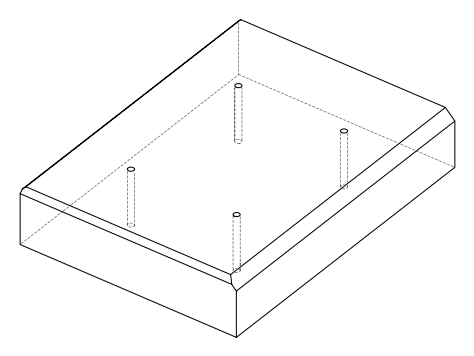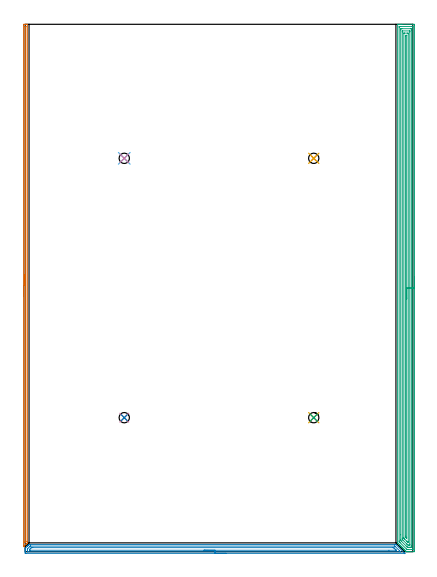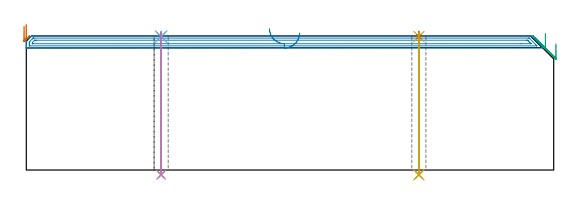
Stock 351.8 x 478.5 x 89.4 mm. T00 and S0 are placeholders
(PLAN: 11 operations, 2 tool changes, 40.8 min)
(1 AREA_MILL | FG_CHAMFER_SURFACE | UGT0205_001 | 7.71 min | 2919 mm3)
(2 AREA_MILL_1 | FG_CHAMFER_SURFACE_1 | UGT0205_001 | 8.38 min | 11139 mm3)
(3 AREA_MILL_2 | FG_CHAMFER_SURFACE_2 | UGT0205_001 | 23.11 min | 55661 mm3)
(4 SPOT_DRILL | STEP1HOLE | NXT0321_9005460120000 | 0.03 min | 22 mm3)
(5 SPOT_DRILL_1 | STEP1HOLE_1 | NXT0321_9005460120000 | 0.03 min | 2 mm3)
(6 SPOT_DRILL_2 | STEP1HOLE_2 | NXT0321_9005460120000 | 0.03 min | 7 mm3)
(7 SPOT_DRILL_3 | STEP1HOLE_3 | NXT0321_9005460120000 | 0.03 min | 1 mm3)
(8 DRILL_THROUGH_HOLE_INTO_CENTER | STEP1HOLE | NXT0301_065 | 0.38 min | 6160 mm3)
(9 DRILL_THROUGH_HOLE_INTO_CENTER_1 | STEP1HOLE_1 | NXT0301_065 | 0.38 min | 6154 mm3)
(10 DRILL_THROUGH_HOLE_INTO_CENTER_2 | STEP1HOLE_2 | NXT0301_065 | 0.38 min | 6162 mm3)
(11 DRILL_THROUGH_HOLE_INTO_CENTER_3 | STEP1HOLE_3 | NXT0301_065 | 0.38 min | 6148 mm3)
(TOOL UGT0205_001 | Chamfer Mill 20 x 3 x 45 deg. | D20 FL50 Z2)
(TOOL NXT0321_9005460120000 | NC Spot Drill, 142deg, 12mm, Carbide, Uncoated | D12 PA142 FL30 Z2)
(TOOL NXT0301_065 | Carbide Drill 9.4mm [860.1-0940-075A1-MM 2214] | D9.4 PA140 FL98 Z2)
(OP 1 AREA_MILL)
G17 G21 G94 G90
T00 M6
G54
G17 G0 G90 X-1.5 Y231.5 S1061 M3
G43 Z99.4 H0
Z95.9
G94 G1 Y231.538 Z95.028 F250.
Y231.652 Z94.163
Y231.841 Z93.312
Y232.103 Z92.48
Y232.437 Z91.674
Y232.84 Z90.9
Y233.308 Z90.164
Y233.84 Z89.472
Y234.429 Z88.829
Y235.072 Z88.24
Y235.764 Z87.708
Y236.5 Z87.24
Y237.274 Z86.837
Y238.08 Z86.503
Y238.912 Z86.241
Y239.764 Z86.052
Y240.628 Z85.938
Y241.5 Z85.9
X-1.499 Y477.877 Z85.901
X-1.495 Y478.309
X-1.491 Y478.49 Z85.904
X-1.07 Y478.5 Z86.324
X-0.536 Z86.861
X-0.19 Z87.206
X0.344 Z87.74
X0.69 Z88.085
X1.382 Z88.782
X1.662 Z89.061
X2.004 Y478.499 Z89.394
X2. Y478.324 Z89.4
Y8.697
X1.997 Y7.993 Z89.389
X1.806 Y7.805 Z89.205
X0.911 Y6.91 Z88.309
X-0.43 Y5.569 Z86.969
X-0.876 Y5.123 Z86.522
X-1.324 Y4.676 Z86.075
X-1.493 Y4.519 Z85.906
X-1.5 Y4.686 Z85.9
Y241.5
X-0.086 Z87.314
Y476.09
X-0.084 Y476.431 Z87.316
X-0.081 Y476.473 Z87.319
X-0.079 Y476.487 Z87.321
X-0.071 Y476.49 Z87.329
X-0.019 Y476.496 Z87.381
X0.048 Y476.499 Z87.448
X0.287 Y476.5 Z87.687
X0.497 Y476.498 Z87.897
X0.529 Y476.496 Z87.929
X0.563 Y476.49 Z87.963
X0.579 Y476.484 Z87.979
X0.58 Y476.458 Z87.98
X0.585 Y476.197 Z87.985
Y9.51
X0.581 Y9.157 Z87.981
X0.579 Y9.07 Z87.979
X0.572 Y9.033 Z87.972
X0.547 Y9.005 Z87.947
X0.469 Y8.922 Z87.869
X0.248 Y8.697 Z87.648
X0.118 Y8.568 Z87.518
X0.026 Y8.478 Z87.426
X-0.064 Y8.394 Z87.336
X-0.076 Y8.384 Z87.324
X-0.079 Y8.435 Z87.321
X-0.084 Y8.59 Z87.316
X-0.085 Y8.697 Z87.315
X-0.086 Y9.248 Z87.314
Y241.5
Y242.372 Z87.352
Y243.236 Z87.466
Y244.088 Z87.655
Y244.92 Z87.917
Y245.726 Z88.251
Y246.5 Z88.654
Y247.236 Z89.123
Y247.928 Z89.654
Y248.571 Z90.243
Y249.16 Z90.886
Y249.692 Z91.578
Y250.16 Z92.314
Y250.563 Z93.088
Y250.897 Z93.894
Y251.159 Z94.726
Y251.348 Z95.578
Y251.462 Z96.443
Y251.5 Z97.314
G0 Z99.4
M5
M2
(OP 2 AREA_MILL_1)
G17 G21 G94 G90
T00 M6
G54
G17 G0 G90 X182.2 Y-1.5 S1061 M3
G43 Z99.4 H0
Z91.4
G94 G1 X182.162 Z90.528 F250.
X182.048 Z89.664
X181.859 Z88.812
X181.597 Z87.98
X181.263 Z87.174
X180.86 Z86.4
X180.392 Z85.664
X179.861 Z84.972
X179.271 Z84.329
X178.628 Z83.74
X177.936 Z83.209
X177.2 Z82.74
X176.426 Z82.337
X175.62 Z82.003
X174.788 Z81.741
X173.937 Z81.552
X173.072 Z81.438
X172.2 Z81.4
X0.622
X0.153 Y-1.495 Z81.402
X0.009 Y-1.491 Z81.405
X0. Y-1.031 Z81.865
Y-0.762 Z82.133
Y-0.148 Z82.746
Y0.389 Z83.285
Y0.735 Z83.631
Y1.271 Z84.167
Y1.617 Z84.512
Y2.31 Z85.209
Y2.941 Z85.841
X0.001 Y2.99 Z85.889
X0.003 Y3.003 Z85.902
X1.853 Y4.854 Z87.752
X1.962 Y4.964 Z87.86
X2.305 Y5.305 Z88.205
X2.506 Y5.506 Z88.406
X2.736 Y5.737 Z88.635
X2.856 Y5.858 Z88.754
X3.03 Y6.031 Z88.929
X3.303 Y6.304 Z89.202
X3.47 Y6.472 Z89.367
X3.492 Y6.496 Z89.388
X3.5 Y6.504 Z89.395
X4.181 Y6.5 Z89.4
X335.747
X336.4 Y6.504 Z89.394
X336.425 Y6.476 Z89.375
X336.428 Y6.472 Z89.371
X343.933 Y-1.031 Z81.866
X344.368 Y-1.468 Z81.432
X344.377 Y-1.477 Z81.423
X344.391 Y-1.497 Z81.401
X344.377 Y-1.5 Z81.4
X344.374
X172.2
Y-0.086 Z82.814
X2.409 Y-0.085 Z82.815
X2.345
X2.028 Y-0.079 Z82.821
X2.01 Y0.024 Z82.924
X2.003 Y0.253 Z83.153
X2.001 Y0.735 Z83.635
X2. Y1.139 Z84.039
Y1.617 Z84.517
X2.001 Y2.02 Z84.92
X2.008 Y2.5 Z85.4
X2.01 Y2.548 Z85.448
X2.046 Y2.589 Z85.489
X2.103 Y2.651 Z85.551
X2.178 Y2.728 Z85.628
X2.409 Y2.96 Z85.86
X3.954 Y4.505 Z87.405
X4.197 Y4.747 Z87.647
X4.4 Y4.947 Z87.847
X4.502 Y5.044 Z87.944
X4.532 Y5.07 Z87.97
X4.573 Y5.079 Z87.979
X4.675 Y5.081 Z87.981
X5.09 Y5.085 Z87.985
X334.906
X335.318 Y5.079 Z87.979
X335.372 Y5.067 Z87.967
X335.455 Y4.988 Z87.888
X335.581 Y4.867 Z87.767
X335.735 Y4.715 Z87.615
X339.715 Y0.735 Z83.635
X340.204 Y0.244 Z83.144
X340.419 Y0.019 Z82.919
X340.51 Y-0.079 Z82.821
X340.204 Y-0.084 Z82.816
X340.14 Y-0.085 Z82.815
X172.2 Y-0.086 Z82.814
Y1.328 Z84.228
X4.489 Y1.329 Z84.229
X4.197 Y1.33 Z84.23
X4.099 Y1.332 Z84.232
X4.024 Y1.335 Z84.235
X4.01 Y1.339 Z84.239
X4.006 Y1.368 Z84.268
X4.003 Y1.423 Z84.323
X4.001 Y1.617 Z84.517
X4.002 Y1.809 Z84.709
X4.01 Y2.005 Z84.905
X4.019 Y2.108 Z85.008
X4.065 Y2.158 Z85.058
X4.197 Y2.296 Z85.196
X5.283 Y3.383 Z86.283
X5.52 Y3.612 Z86.512
X5.557 Y3.645 Z86.545
X5.597 Y3.665 Z86.565
X5.696 Y3.667 Z86.567
X5.984 Y3.67 Z86.57
X6.585 Y3.671 Z86.571
X6.877 Y3.672 Z86.572
X333.656 Y3.671 Z86.571
X333.948 Y3.67 Z86.57
X334.24 Y3.666 Z86.566
X334.319 Y3.665 Z86.565
X334.361 Y3.628 Z86.528
X334.448 Y3.547 Z86.447
X334.617 Y3.383 Z86.283
X334.842 Y3.159 Z86.059
X335.735 Y2.266 Z85.166
X336.381 Y1.617 Z84.517
X336.629 Y1.363 Z84.263
X336.645 Y1.335 Z84.235
X336.629 Y1.334 Z84.234
X336.027 Y1.329 Z84.229
X330.042 Y1.328 Z84.228
X172.2
X171.329 Z84.267
X170.464 Z84.38
X169.612 Z84.569
X168.78 Z84.832
X167.974 Z85.165
X167.2 Z85.568
X166.464 Z86.037
X165.772 Z86.568
X165.129 Z87.157
X164.54 Z87.801
X164.009 Z88.493
X163.54 Z89.228
X163.137 Z90.002
X162.803 Z90.808
X162.541 Z91.64
X162.352 Z92.492
X162.238 Z93.357
X162.2 Z94.228
G0 Z99.4
M5
M2
(OP 3 AREA_MILL_2)
G17 G21 G94 G90
T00 M6
G54
G17 G0 G90 X353.2 Y249.25 S1061 M3
G43 Z99.4 H0
Z84.1
G94 G1 Y249.212 Z83.228 F250.
Y249.098 Z82.364
Y248.909 Z81.512
Y248.647 Z80.68
Y248.313 Z79.874
Y247.91 Z79.1
Y247.442 Z78.364
Y246.91 Z77.672
Y246.321 Z77.029
Y245.678 Z76.44
Y244.986 Z75.908
Y244.25 Z75.44
Y243.476 Z75.037
Y242.67 Z74.703
Y241.838 Z74.441
Y240.986 Z74.252
Y240.122 Z74.138
Y239.25 Z74.1
Y0.969
X353.199 Y0.623 Z74.101
X353.194 Y0.081 Z74.103
X353.192 Y0.008 Z74.106
X352.655 Y0. Z74.642
X349.103 Z78.192
X347.677 Z79.619
X347.326 Z79.969
X346.625 Z80.675
X346.298 Z81.002
X346.033 Y0.002 Z81.26
X345.889 Y0.01 Z81.403
X345.822 Y0.075 Z81.473
X345.723 Y0.176 Z81.575
X345.38 Y0.519 Z81.918
X345.276 Y0.623 Z82.022
X345.106 Y0.791 Z82.189
X344.938 Y0.961 Z82.36
X344.829 Y1.07 Z82.469
X344.662 Y1.236 Z82.633
X344.497 Y1.402 Z82.801
X344.382 Y1.517 Z82.916
X344.218 Y1.68 Z83.077
X344.056 Y1.843 Z83.242
X343.935 Y1.964 Z83.363
X343.774 Y2.124 Z83.521
X343.614 Y2.284 Z83.683
X343.488 Y2.411 Z83.81
X343.33 Y2.568 Z83.965
X343.173 Y2.726 Z84.125
X343.041 Y2.858 Z84.257
X342.886 Y3.012 Z84.41
X342.732 Y3.167 Z84.566
X342.594 Y3.305 Z84.703
X342.442 Y3.456 Z84.854
X342.291 Y3.608 Z85.007
X342.148 Y3.751 Z85.15
X341.997 Y3.9 Z85.298
X341.857 Y4.041 Z85.44
X341.701 Y4.198 Z85.597
X341.553 Y4.344 Z85.742
X341.408 Y4.491 Z85.89
X341.254 Y4.645 Z86.044
X341.109 Y4.789 Z86.186
X340.967 Y4.932 Z86.331
X340.807 Y5.092 Z86.491
X340.665 Y5.233 Z86.63
X340.525 Y5.374 Z86.772
X340.36 Y5.539 Z86.938
X340.221 Y5.677 Z87.075
X340.084 Y5.815 Z87.214
X339.913 Y5.986 Z87.385
X339.777 Y6.121 Z87.519
X339.643 Y6.256 Z87.655
X338.126 Y7.773 Z89.172
X337.963 Y7.939 Z89.333
X337.904 Y8.005 Z89.389
X337.9 Y8.22 Z89.4
Y478.324
X337.903 Y478.491 Z89.388
X337.94 Y478.5 Z89.351
X338.331 Z88.969
X338.631 Z88.668
X339.333 Z87.962
X340.572 Z86.725
X341.109 Z86.185
X341.729 Z85.567
X352.036 Z75.262
X352.655 Y478.496 Z74.642
X353.192 Y478.492 Z74.106
X353.194 Y478.419 Z74.103
X353.199 Y477.877 Z74.101
X353.2 Y477.328 Z74.1
Y239.25
X351.786 Z75.514
X351.785 Y2.411 Z75.515
Y2.393
X351.767 Y2.01 Z75.533
X351.285 Y2.002 Z76.015
X350.879 Y2.001 Z76.421
X350.399 Y2. Z76.901
X347.326 Z79.974
X346.846 Y2.001 Z80.454
X346.438 Y2.005 Z80.862
X346.38 Y2.009 Z80.92
X346.347 Y2.014 Z80.953
X346.317 Y2.042 Z80.983
X346.19 Y2.163 Z81.11
X345.939 Y2.411 Z81.361
X340.221 Y8.129 Z87.079
X339.686 Y8.667 Z87.614
X339.333 Y9.029 Z87.967
X339.315 Y9.561 Z87.985
Y9.579
Y476.089
Y476.107
X339.333 Y476.49 Z87.967
X339.815 Y476.498 Z87.485
X340.221 Y476.499 Z87.079
X340.701 Y476.5 Z86.599
X350.879 Y476.499 Z76.421
X351.361 Y476.497 Z75.939
X351.767 Y476.49 Z75.533
X351.785 Y476.089 Z75.515
Y476.071
X351.786 Y239.25 Z75.514
X350.372 Z76.928
X350.371 Y5.092 Z76.929
X350.37 Y4.71 Z76.93
X350.367 Y4.198 Z76.933
X350.365 Y4.016 Z76.935
X350.183 Y4.005 Z77.117
X349.991 Y4.002 Z77.309
X349.299 Y4. Z78.001
X348.411 Z78.889
X347.523 Y4.001 Z79.777
X347.326 Y4.004 Z79.974
X347.129 Y4.01 Z80.171
X346.785 Y4.026 Z80.515
X346.604 Y4.198 Z80.696
X346.438 Y4.362 Z80.862
X345.707 Y5.092 Z81.593
X341.239 Y9.561 Z86.061
X341.109 Y9.692 Z86.191
X340.735 Y10.076 Z86.565
X340.732 Y10.454 Z86.568
X340.729 Y10.837 Z86.571
X340.728 Y15.334 Z86.572
X340.729 Y473.408 Z86.571
X340.73 Y473.79 Z86.57
X340.733 Y474.302 Z86.567
X340.735 Y474.484 Z86.565
X340.917 Y474.495 Z86.383
X341.109 Y474.498 Z86.191
X341.801 Y474.5 Z85.499
X349.991 Y474.499 Z77.309
X350.188 Y474.497 Z77.112
X350.319 Y474.493 Z76.981
X350.362 Y474.49 Z76.938
X350.365 Y474.473 Z76.935
X350.368 Y474.429 Z76.932
X350.37 Y474.302 Z76.93
X350.371 Y473.919 Z76.929
X350.372 Y473.408 Z76.928
Y239.25
X348.957 Z78.343
Y6.879
X348.953 Y6.136 Z78.347
X348.95 Y6.027 Z78.35
X348.946 Y6.009 Z78.354
X348.924 Y6.007 Z78.376
X348.87 Y6.004 Z78.43
X348.651 Y6.001 Z78.649
X348.214 Y6. Z79.086
X347.326 Y6.003 Z79.974
X347.307 Y6.005 Z79.993
X346.438 Y6.815 Z80.862
X346.37 Y6.879 Z80.93
X342.702 Y10.548 Z84.598
X342.514 Y10.739 Z84.786
X342.149 Y11.114 Z85.151
X342.146 Y11.198 Z85.154
X342.144 Y11.348 Z85.156
X342.143 Y12.096 Z85.157
Y12.242
Y471.62
X342.147 Y472.364 Z85.153
X342.15 Y472.473 Z85.15
X342.153 Y472.491 Z85.147
X342.176 Y472.493 Z85.124
X342.23 Y472.496 Z85.07
X342.449 Y472.499 Z84.851
X348.656 Z78.644
X348.87 Y472.497 Z78.43
X348.923 Y472.494 Z78.377
X348.946 Y472.491 Z78.354
X348.95 Y472.479 Z78.35
X348.952 Y472.405 Z78.348
X348.957 Y471.767 Z78.343
Y471.62
Y239.25
X347.543 Z79.757
Y9.342
X347.542 Y8.667 Z79.758
X347.541 Y8.451 Z79.759
X347.536 Y8.232 Z79.764
X347.531 Y8.199 Z79.769
X347.493 Y8.232 Z79.807
X347.421 Y8.295 Z79.879
X347.326 Y8.383 Z79.974
X347.035 Y8.667 Z80.265
X346.438 Y9.26 Z80.862
X346.137 Y9.561 Z81.163
X344.35 Y11.348 Z82.95
X343.774 Y11.925 Z83.526
X343.617 Y12.086 Z83.683
X343.579 Y12.128 Z83.721
X343.564 Y12.148 Z83.736
X343.562 Y12.17 Z83.738
X343.559 Y12.242 Z83.741
X343.557 Y12.46 Z83.743
X343.558 Y470.05 Z83.742
X343.561 Y470.269 Z83.739
X343.564 Y470.414 Z83.736
X343.573 Y470.49 Z83.727
X343.608 Y470.493 Z83.692
X343.774 Y470.497 Z83.526
X344. Y470.5 Z83.3
X346.665 Y470.499 Z80.635
X347.326 Y470.49 Z79.974
X347.536 Y470.478 Z79.764
X347.541 Y470.051 Z79.759
X347.542 Y469.833 Z79.758
X347.543 Y239.25 Z79.757
X346.129 Z81.171
X346.128 Y13.136 Z81.172
X346.126 Y12.556 Z81.174
X346.122 Y12.242 Z81.178
X346.111 Y12.049 Z81.189
X345.91 Y12.242 Z81.39
X345.55 Y12.6 Z81.75
X345.018 Y13.136 Z82.282
X344.982 Y13.177 Z82.318
X344.978 Y13.21 Z82.322
X344.975 Y13.281 Z82.325
X344.972 Y13.427 Z82.328
X344.971 Y13.718 Z82.329
Y14.029
Y467.734
X344.973 Y468.046 Z82.327
X344.976 Y468.337 Z82.324
X344.978 Y468.473 Z82.322
X345.107 Y468.491 Z82.193
X345.55 Y468.496 Z81.75
X345.988 Y468.498 Z81.312
X346.11 Y468.492 Z81.19
X346.12 Y468.49 Z81.18
X346.123 Y468.48 Z81.177
X346.126 Y468.44 Z81.174
X346.128 Y468.357 Z81.172
X346.129 Y239.25 Z81.171
Y238.378 Z81.209
Y237.514 Z81.323
Y236.662 Z81.512
Y235.83 Z81.774
Y235.024 Z82.108
Y234.25 Z82.511
Y233.514 Z82.98
Y232.822 Z83.511
Y232.179 Z84.1
Y231.59 Z84.743
Y231.058 Z85.435
Y230.59 Z86.171
Y230.187 Z86.945
Y229.853 Z87.751
Y229.591 Z88.583
Y229.402 Z89.435
Y229.288 Z90.3
Y229.25 Z91.171
G0 Z99.4
M5
M2
(OP 4 SPOT_DRILL)
G17 G21 G94 G90
T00 M6
G54
G17 G0 G90 X89.9 Y121.6 S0 M3
G43 Z99.4 H0
G94 G81 G98 Z88.995 F250. R92.4
G80
M5
M2
(OP 5 SPOT_DRILL_1)
G17 G21 G94 G90
T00 M6
G54
G17 G0 G90 X261.8 Y121.6 S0 M3
G43 Z99.4 H0
G94 G81 G98 Z88.995 F250. R92.4
G80
M5
M2
(OP 6 SPOT_DRILL_2)
G17 G21 G94 G90
T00 M6
G54
G17 G0 G90 X89.9 Y356.9 S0 M3
G43 Z99.4 H0
G94 G81 G98 Z88.995 F250. R92.4
G80
M5
M2
(OP 7 SPOT_DRILL_3)
G17 G21 G94 G90
T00 M6
G54
G17 G0 G90 X261.8 Y356.9 S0 M3
G43 Z99.4 H0
G94 G81 G98 Z88.995 F250. R92.4
G80
M5
M2
(OP 8 DRILL_THROUGH_HOLE_INTO_CENTER)
G17 G21 G94 G90
T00 M6
G54
G17 G0 G90 X89.9 Y121.6 S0 M3
G43 Z99.4 H1
G94 G73 G98 Z-3.211 F250. Q9.261 R91.4
G80
M5
M2
(OP 9 DRILL_THROUGH_HOLE_INTO_CENTER_1)
G17 G21 G94 G90
T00 M6
G54
G17 G0 G90 X261.8 Y121.6 S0 M3
G43 Z99.4 H1
G94 G73 G98 Z-3.211 F250. Q9.261 R91.4
G80
M5
M2
(OP 10 DRILL_THROUGH_HOLE_INTO_CENTER_2)
G17 G21 G94 G90
T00 M6
G54
G17 G0 G90 X89.9 Y356.9 S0 M3
G43 Z99.4 H1
G94 G73 G98 Z-3.211 F250. Q9.261 R91.4
G80
M5
M2
(OP 11 DRILL_THROUGH_HOLE_INTO_CENTER_3)
G17 G21 G94 G90
T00 M6
G54
G17 G0 G90 X261.8 Y356.9 S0 M3
G43 Z99.4 H1
G94 G73 G98 Z-3.211 F250. Q9.261 R91.4
G80
M5
M2
